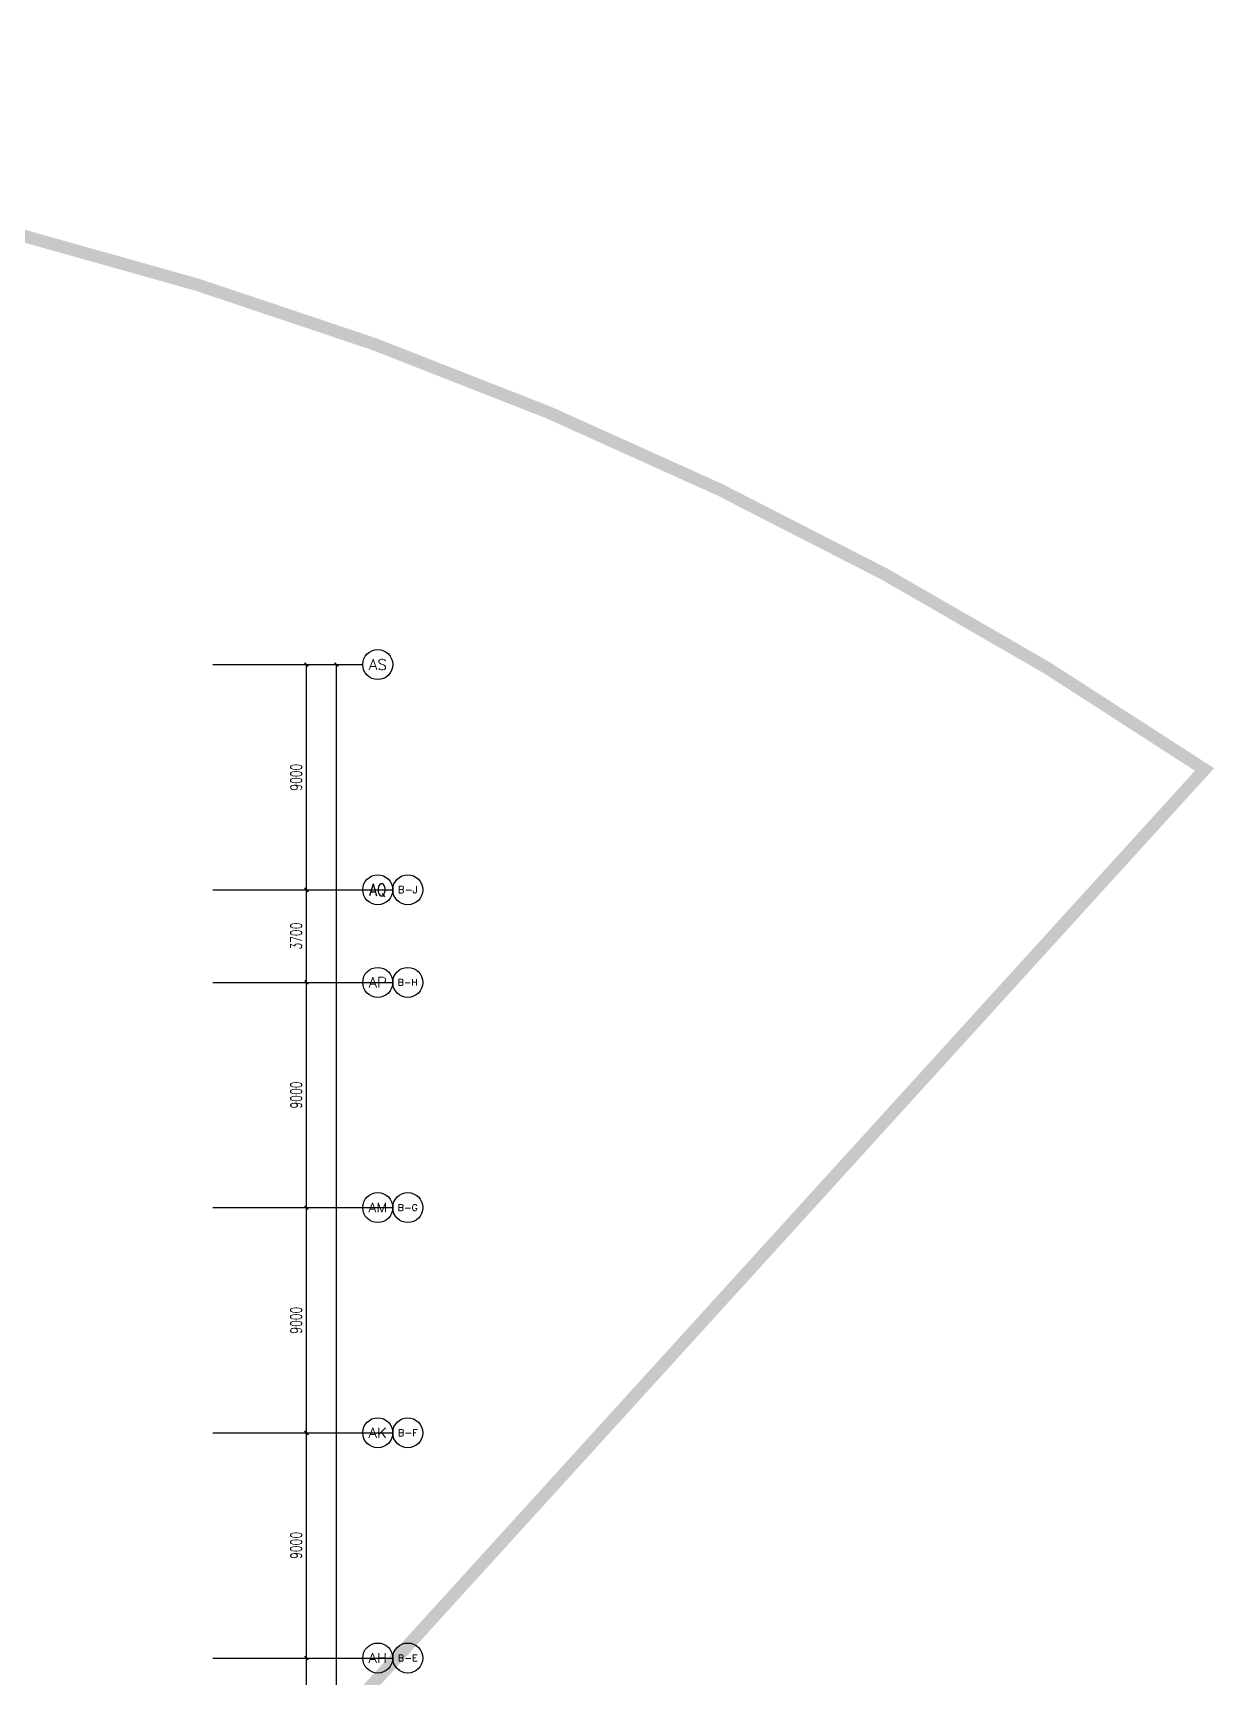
# Model space of a CAD drawing. Extents: x 6824721 to 16538177, y 2478193 to 6665639.
# Drawn here: x 8936351 to 8983587, y 2903689 to 2969395 of the extents above; entities that cross this region are included whole.
import ezdxf
from ezdxf.enums import TextEntityAlignment as Align

# ---------------------------------------------------------------- set-up
doc = ezdxf.new("R2010")
doc.units = 0
doc.header["$LTSCALE"] = 10
for name, color, linetype in [('0-wo', 8, 'Continuous'), ('AXIS', 3, 'Continuous'), ('AXIS_TEXT', 7, 'Continuous')]:
    doc.layers.add(name, color=color, linetype=linetype)
doc.styles.add('_TCH_AXIS', font='COMPLEX', dxfattribs={"bigfont": 'GBCBIG'})
doc.styles.add('_TCH_DIM_T3', font='SIMPLEX', dxfattribs={"width": 0.705882, "bigfont": 'GBCBIG'})
doc.styles.add('COMPLEX', font='COMPLEX')
doc.styles.add('STANDARD_T3', font='TSSDENG.shx', dxfattribs={"width": 0.56, "bigfont": 'TSSDCHN.shx'})
doc.dimstyles.new('_TCH_ARCH&&150', dxfattribs={"dimtxt": 525, "dimasz": 150, "dimexe": 375, "dimexo": 450, "dimgap": 150, "dimtad": 1, "dimdec": 0, "dimzin": 0, "dimdsep": 46, "dimtxsty": 'STANDARD_T3', "dimblk": 'ARCHTICK', "dimcen": 0.09, "dimclrt": 7, "dimazin": 2, "dimtfac": 1, "dimtdec": 0, "dimtix": 1, "dimtmove": 2, "dimatfit": 3, "dimfxl": 0, "dimtolj": 1, "dimtzin": 0, "dimarcsym": 0})

# ---------------------------------------------------------------- blocks, each defined once
blk = doc.blocks.new('_AXISO')
blk.add_circle((0, 0), 0.5)
at = {"layer": 'AXIS_TEXT', "style": 'COMPLEX', "width": 1.041667}
blk.add_attdef('A', text='', height=0.56, dxfattribs=at).set_placement((-0.25, -0.28), (0.25, -0.28), align=Align.FIT)
blk = doc.blocks.new('_ArchTick')
at = {"color": 0, "linetype": 'ByBlock', "const_width": 0.4}
blk.add_lwpolyline([(-0.5, -0.5), (0.5, 0.5)], dxfattribs=at)
blk = doc.blocks.new('*D257')
at = {"layer": 'AXIS', "color": 0, "lineweight": -2, "transparency": 16777216}
for p, q in [((145520, 804225), (149195, 804225)), ((148820, 795225), (148820, 804225)), ((145520, 795225), (149195, 795225))]:
    blk.add_line(p, q, dxfattribs=at)
at = {"layer": 'Defpoints', "color": 0, "transparency": 16777216}
for p in [(145070, 804225), (148820, 804225), (145070, 795225)]:
    blk.add_point(p, dxfattribs=at)
at = {"layer": 'AXIS', "color": 0, "lineweight": -2, "transparency": 16777216, "xscale": 150, "yscale": 150, "zscale": 150}
for p, rotation in [((148820, 804225), 90), ((148820, 795225), 270)]:
    blk.add_blockref('_ArchTick', p, dxfattribs=dict(at, rotation=rotation))
at = {"layer": 'AXIS', "color": 7, "transparency": 16777216, "insert": (148408, 799725), "char_height": 446.2, "attachment_point": 5, "rotation": 90, "style": '_TCH_DIM_T3'}
blk.add_mtext('\\A1;9000', dxfattribs=at)
blk = doc.blocks.new('*D258')
at = {"layer": 'AXIS', "color": 0, "lineweight": -2, "transparency": 16777216}
for p, q in [((145520, 813225), (149195, 813225)), ((148820, 804225), (148820, 813225)), ((145520, 804225), (149195, 804225))]:
    blk.add_line(p, q, dxfattribs=at)
at = {"layer": 'Defpoints', "color": 0, "transparency": 16777216}
for p in [(145070, 813225), (148820, 813225), (145070, 804225)]:
    blk.add_point(p, dxfattribs=at)
at = {"layer": 'AXIS', "color": 0, "lineweight": -2, "transparency": 16777216, "xscale": 150, "yscale": 150, "zscale": 150}
for p, rotation in [((148820, 813225), 90), ((148820, 804225), 270)]:
    blk.add_blockref('_ArchTick', p, dxfattribs=dict(at, rotation=rotation))
at = {"layer": 'AXIS', "color": 7, "transparency": 16777216, "insert": (148408, 808725), "char_height": 446.2, "attachment_point": 5, "rotation": 90, "style": '_TCH_DIM_T3'}
blk.add_mtext('\\A1;9000', dxfattribs=at)
blk = doc.blocks.new('*D259')
at = {"layer": 'AXIS', "color": 0, "lineweight": -2, "transparency": 16777216}
for p, q in [((145520, 822225), (149195, 822225)), ((148820, 813225), (148820, 822225)), ((145520, 813225), (149195, 813225))]:
    blk.add_line(p, q, dxfattribs=at)
at = {"layer": 'Defpoints', "color": 0, "transparency": 16777216}
for p in [(145070, 822225), (148820, 822225), (145070, 813225)]:
    blk.add_point(p, dxfattribs=at)
at = {"layer": 'AXIS', "color": 0, "lineweight": -2, "transparency": 16777216, "xscale": 150, "yscale": 150, "zscale": 150}
for p, rotation in [((148820, 822225), 90), ((148820, 813225), 270)]:
    blk.add_blockref('_ArchTick', p, dxfattribs=dict(at, rotation=rotation))
at = {"layer": 'AXIS', "color": 7, "transparency": 16777216, "insert": (148408, 817725), "char_height": 446.2, "attachment_point": 5, "rotation": 90, "style": '_TCH_DIM_T3'}
blk.add_mtext('\\A1;9000', dxfattribs=at)
blk = doc.blocks.new('*D260')
at = {"layer": 'AXIS', "color": 0, "lineweight": -2, "transparency": 16777216}
for p, q in [((145520, 831225), (149195, 831225)), ((148820, 822225), (148820, 831225)), ((145520, 822225), (149195, 822225))]:
    blk.add_line(p, q, dxfattribs=at)
at = {"layer": 'Defpoints', "color": 0, "transparency": 16777216}
for p in [(145070, 831225), (148820, 831225), (145070, 822225)]:
    blk.add_point(p, dxfattribs=at)
at = {"layer": 'AXIS', "color": 0, "lineweight": -2, "transparency": 16777216, "xscale": 150, "yscale": 150, "zscale": 150}
for p, rotation in [((148820, 831225), 90), ((148820, 822225), 270)]:
    blk.add_blockref('_ArchTick', p, dxfattribs=dict(at, rotation=rotation))
at = {"layer": 'AXIS', "color": 7, "transparency": 16777216, "insert": (148408, 826725), "char_height": 446.2, "attachment_point": 5, "rotation": 90, "style": '_TCH_DIM_T3'}
blk.add_mtext('\\A1;9000', dxfattribs=at)
blk = doc.blocks.new('*D261')
at = {"layer": 'AXIS', "color": 0, "lineweight": -2, "transparency": 16777216}
for p, q in [((145520, 834925), (149195, 834925)), ((148820, 831225), (148820, 834925)), ((145520, 831225), (149195, 831225))]:
    blk.add_line(p, q, dxfattribs=at)
at = {"layer": 'Defpoints', "color": 0, "transparency": 16777216}
for p in [(145070, 834925), (148820, 834925), (145070, 831225)]:
    blk.add_point(p, dxfattribs=at)
at = {"layer": 'AXIS', "color": 0, "lineweight": -2, "transparency": 16777216, "xscale": 150, "yscale": 150, "zscale": 150}
for p, rotation in [((148820, 834925), 90), ((148820, 831225), 270)]:
    blk.add_blockref('_ArchTick', p, dxfattribs=dict(at, rotation=rotation))
at = {"layer": 'AXIS', "color": 7, "transparency": 16777216, "insert": (148408, 833075), "char_height": 446.2, "attachment_point": 5, "rotation": 90, "style": '_TCH_DIM_T3'}
blk.add_mtext('\\A1;3700', dxfattribs=at)
blk = doc.blocks.new('*D262')
at = {"layer": 'AXIS', "color": 0, "lineweight": -2, "transparency": 16777216}
for p, q in [((145520, 843925), (149195, 843925)), ((148820, 834925), (148820, 843925)), ((145520, 834925), (149195, 834925))]:
    blk.add_line(p, q, dxfattribs=at)
at = {"layer": 'Defpoints', "color": 0, "transparency": 16777216}
for p in [(145070, 843925), (148820, 843925), (145070, 834925)]:
    blk.add_point(p, dxfattribs=at)
at = {"layer": 'AXIS', "color": 0, "lineweight": -2, "transparency": 16777216, "xscale": 150, "yscale": 150, "zscale": 150}
for p, rotation in [((148820, 843925), 90), ((148820, 834925), 270)]:
    blk.add_blockref('_ArchTick', p, dxfattribs=dict(at, rotation=rotation))
at = {"layer": 'AXIS', "color": 7, "transparency": 16777216, "insert": (148408, 839425), "char_height": 446.2, "attachment_point": 5, "rotation": 90, "style": '_TCH_DIM_T3'}
blk.add_mtext('\\A1;9000', dxfattribs=at)
blk = doc.blocks.new('*D265')
at = {"layer": 'AXIS', "color": 0, "lineweight": -2, "transparency": 16777216}
for p, q in [((145520, 843925), (150395, 843925)), ((150020, 692475), (150020, 843925)), ((145520, 692475), (150395, 692475))]:
    blk.add_line(p, q, dxfattribs=at)
at = {"layer": 'Defpoints', "color": 0, "transparency": 16777216}
for p in [(145070, 843925), (150020, 843925), (145070, 692475)]:
    blk.add_point(p, dxfattribs=at)
at = {"layer": 'AXIS', "color": 0, "lineweight": -2, "transparency": 16777216, "xscale": 150, "yscale": 150, "zscale": 150}
for p, rotation in [((150020, 843925), 90), ((150020, 692475), 270)]:
    blk.add_blockref('_ArchTick', p, dxfattribs=dict(at, rotation=rotation))
at = {"layer": 'AXIS', "color": 7, "transparency": 16777216, "insert": (149608, 768200), "char_height": 446.2, "attachment_point": 5, "rotation": 90, "style": '_TCH_DIM_T3'}
blk.add_mtext('\\A1;151450', dxfattribs=at)
blk = doc.blocks.new('wet 45u67i')
at = {"layer": 'AXIS', "color": 3}
for p, q in [((145070.3, 843924.6), (151070.3, 843924.6)), ((145070.3, 834924.6), (152270.3, 834924.6)), ((145070.3, 834924.6), (151070.3, 834924.6)), ((145070.3, 831224.6), (152270.3, 831224.6)), ((145070.3, 831224.6), (151070.3, 831224.6)), ((145070.3, 822224.6), (152270.3, 822224.6)), ((145070.3, 822224.6), (151070.3, 822224.6)), ((145070.3, 813224.6), (152270.3, 813224.6)), ((145070.3, 813224.6), (151070.3, 813224.6)), ((145070.3, 804224.6), (152270.3, 804224.6)), ((145070.3, 804224.6), (151070.3, 804224.6))]:
    blk.add_line(p, q, dxfattribs=at)
ref = blk.add_blockref('_AXISO', (151670.3, 843924.6), dxfattribs=dict(at, xscale=1200, yscale=1200, zscale=1200))
ref.add_attrib('A', 'AS', dxfattribs={"layer": 'AXIS_TEXT', "height": 432.18, "style": '_TCH_AXIS'}).set_placement((151310.2, 843708.5), (152030.5, 843708.5), align=Align.FIT)
ref = blk.add_blockref('_AXISO', (151670.3, 834924.6), dxfattribs=dict(at, xscale=1200, yscale=1200, zscale=1200))
ref.add_attrib('A', 'AQ', dxfattribs={"layer": 'AXIS_TEXT', "height": 482.95, "style": '_TCH_AXIS', "width": 0.807692}).set_placement((151326.7, 834683.1), (152014, 834683.1), align=Align.FIT)
ref = blk.add_blockref('_AXISO', (152870.3, 834924.6), dxfattribs=dict(at, xscale=1200, yscale=1200, zscale=1200))
ref.add_attrib('A', 'B-J', dxfattribs={"layer": 'AXIS_TEXT', "height": 281.67, "style": '_TCH_AXIS'}).set_placement((152474.6, 834783.8), (153266, 834783.8), align=Align.FIT)
ref = blk.add_blockref('_AXISO', (151670.3, 831224.6), dxfattribs=dict(at, xscale=1200, yscale=1200, zscale=1200))
ref.add_attrib('A', 'AP', dxfattribs={"layer": 'AXIS_TEXT', "height": 406.3, "style": '_TCH_AXIS'}).set_placement((151302.7, 831021.5), (152037.9, 831021.5), align=Align.FIT)
ref = blk.add_blockref('_AXISO', (152870.3, 831224.6), dxfattribs=dict(at, xscale=1200, yscale=1200, zscale=1200))
ref.add_attrib('A', 'B-H', dxfattribs={"layer": 'AXIS_TEXT', "height": 247.86, "style": '_TCH_AXIS'}).set_placement((152469, 831100.7), (153271.6, 831100.7), align=Align.FIT)
ref = blk.add_blockref('_AXISO', (151670.3, 822224.6), dxfattribs=dict(at, xscale=1200, yscale=1200, zscale=1200))
ref.add_attrib('A', 'AM', dxfattribs={"layer": 'AXIS_TEXT', "height": 375.66, "style": '_TCH_AXIS'}).set_placement((151294.7, 822036.8), (152046, 822036.8), align=Align.FIT)
ref = blk.add_blockref('_AXISO', (152870.3, 822224.6), dxfattribs=dict(at, xscale=1200, yscale=1200, zscale=1200))
ref.add_attrib('A', 'B-G', dxfattribs={"layer": 'AXIS_TEXT', "height": 254.69, "style": '_TCH_AXIS'}).set_placement((152470.1, 822097.3), (153270.5, 822097.3), align=Align.FIT)
ref = blk.add_blockref('_AXISO', (151670.3, 813224.6), dxfattribs=dict(at, xscale=1200, yscale=1200, zscale=1200))
ref.add_attrib('A', 'AK', dxfattribs={"layer": 'AXIS_TEXT', "height": 390.46, "style": '_TCH_AXIS'}).set_placement((151298.5, 813029.4), (152042.2, 813029.4), align=Align.FIT)
ref = blk.add_blockref('_AXISO', (152870.3, 813224.6), dxfattribs=dict(at, xscale=1200, yscale=1200, zscale=1200))
ref.add_attrib('A', 'B-F', dxfattribs={"layer": 'AXIS_TEXT', "height": 261.89, "style": '_TCH_AXIS'}).set_placement((152471.3, 813093.7), (153269.4, 813093.7), align=Align.FIT)
ref = blk.add_blockref('_AXISO', (151670.3, 804224.6), dxfattribs=dict(at, xscale=1200, yscale=1200, zscale=1200))
ref.add_attrib('A', 'AH', dxfattribs={"layer": 'AXIS_TEXT', "height": 382.94, "style": '_TCH_AXIS'}).set_placement((151296.5, 804033.1), (152044.1, 804033.1), align=Align.FIT)
ref = blk.add_blockref('_AXISO', (152870.3, 804224.6), dxfattribs=dict(at, xscale=1200, yscale=1200, zscale=1200))
ref.add_attrib('A', 'B-E', dxfattribs={"layer": 'AXIS_TEXT', "height": 261.89, "style": '_TCH_AXIS'}).set_placement((152471.3, 804093.7), (153269.4, 804093.7), align=Align.FIT)
for p1, p2, distance, picture, middle in [((145070.3, 834924.6), (145070.3, 843924.6), -3750, '*D262', (148407.8, 839424.6)), ((145070.3, 692474.6), (145070.3, 843924.6), -4950, '*D265', (149607.8, 768199.6)), ((145070.3, 831224.6), (145070.3, 834924.6), -3750, '*D261', (148407.8, 833074.6)), ((145070.3, 822224.6), (145070.3, 831224.6), -3750, '*D260', (148407.8, 826724.6)), ((145070.3, 813224.6), (145070.3, 822224.6), -3750, '*D259', (148407.8, 817724.6)), ((145070.3, 804224.6), (145070.3, 813224.6), -3750, '*D258', (148407.8, 808724.6)), ((145070.3, 795224.6), (145070.3, 804224.6), -3750, '*D257', (148407.8, 799724.6))]:
    dim = blk.add_aligned_dim(p1=p1, p2=p2, distance=distance, dimstyle='_TCH_ARCH&&150', dxfattribs=at)
    dim.commit()
    dim.dimension.update_dxf_attribs({"geometry": picture, "text_midpoint": middle})

msp = doc.modelspace()

# ---------------------------------------------------------------- linework, layer by layer
at = {"layer": '0-wo', "color": 8, "const_width": 500, "flags": 128}
msp.add_lwpolyline([(8691080.4, 2969119.7), (8705176, 2967745.3), (8719304.3, 2966762.9), (8733454.4, 2966173.1), (8747615.4, 2965976.5), (8823194.8, 2965976.5), (8898774.1, 2965976.5), (8906244.1, 2965790.4), (8913695.6, 2965232.5), (8921110, 2964304.2), (8928469, 2963007.8), (8935754.4, 2961346.6), (8942947.9, 2959324.6), (8950031.8, 2956946.9), (8956988.6, 2954219.3), (8963800.8, 2951148.7), (8970451.7, 2947742.7), (8976924.7, 2944009.6), (8983203.8, 2939958.9), (8911619.7, 2861304.6), (8840035.6, 2782650.4), (8768451.5, 2703996.1), (8691080.4, 2726323), (8691080.4, 2847721.3)], close=True, dxfattribs=at)

# ---------------------------------------------------------------- block references
at = {"layer": '0-wo'}
msp.add_blockref('wet 45u67i', (8798472.7, 2100226.9), dxfattribs=at)

doc.saveas('drawing.dxf')
